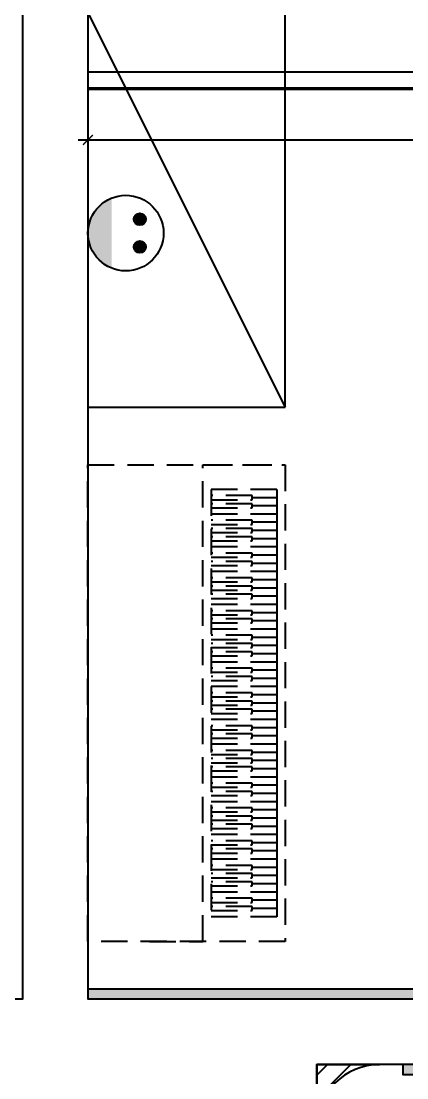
# Model space of a CAD drawing. Header units: inches. Extents: x 3778 to 56227, y -16914 to 35091.
# Drawn here: x 35045 to 36219, y -6059 to -2844 of the extents above; entities that cross this region are included whole.
import ezdxf

# ---------------------------------------------------------------- set-up
doc = ezdxf.new("R2010")
doc.units = ezdxf.units.IN
doc.header["$LTSCALE"] = 100
doc.header["$MEASUREMENT"] = 0
doc.header["$PDSIZE"] = 700.071425
doc.linetypes.add('DH-HID2', pattern=[1.2, 0.8, -0.4])
doc.linetypes.add('HID', pattern=[2.5, 1.5, -1])
for name, color, linetype in [('03-WAL NEW', 3, 'Continuous'), ('06-FUR', 6, 'Continuous'), ('06-LIGHT', 4, 'Continuous'), ('2-con', 2, 'Continuous'), ('3.기호.계단선', 30, 'Continuous'), ('FU-FURM', 251, 'DH-HID2'), ('HAT', 8, 'Continuous'), ('RC-LIGHT', 7, 'Continuous'), ('설비', 140, 'Continuous')]:
    doc.layers.add(name, color=color, linetype=linetype)
doc.styles.add('HY 울릉도 L', font='')
doc.styles.get('HY 울릉도 L').set_extended_font_data('HY울릉도L')
doc.dimstyles.new('30', dxfattribs={"dimscale": 30, "dimtxt": 2, "dimasz": 1, "dimexe": 1, "dimexo": 1, "dimgap": 1, "dimtad": 1, "dimdec": 0, "dimrnd": 0.05, "dimdsep": 46, "dimlunit": 6, "dimtxsty": 'HY 울릉도 L', "dimblk": 'ARCHTICK', "dimcen": 2.5, "dimdle": 1, "dimclrd": 133, "dimclre": 133, "dimclrt": 30, "dimadec": 0, "dimazin": 0, "dimtfac": 1, "dimtdec": 0, "dimtix": 1, "dimtmove": 2, "dimatfit": 3, "dimldrblk": 'ARCHTICK', "dimfxl": 0, "dimlwd": -1, "dimlwe": -1, "dimarcsym": 0})

# ---------------------------------------------------------------- blocks, each defined once
blk = doc.blocks.new('cjvjf')
at = {"layer": '2-con'}
for points in [[(147186.5, 71696.5), (147186.5, 71496.5), (146531.5, 71496.5), (146531.5, 69946.5)], [(144236.5, 63451.5), (144236.5, 71696.5), (145636.5, 71696.5), (145636.5, 75042.5), (146886.5, 75042.5), (146886.5, 75149.5), (147073.5, 75149.5), (147073.5, 75042.5), (147179.5, 75042.5), (147179.5, 74696.5), (145834.5, 74696.5), (145834.5, 71696.5), (147186.5, 71696.5)]]:
    blk.add_lwpolyline(points, dxfattribs=at)
blk = doc.blocks.new('cjscjdeh')
at = {"layer": '03-WAL NEW'}
blk.add_lwpolyline([(143788.5, 74634.9), (143788.5, 74824.9), (143978.5, 74824.9)], dxfattribs=at)
blk.add_arc((143978.5, 74634.9), 190, 90, 180, dxfattribs=at)
at = {"layer": '06-FUR', "color": 8}
for p, q in [((143091.5, 78024.9), (143091.5, 76824.9)), ((143091.5, 78024.9), (143691.5, 76824.9)), ((143691.5, 76824.9), (143691.5, 78024.9)), ((143091.5, 76824.9), (143691.5, 76824.9))]:
    blk.add_line(p, q, dxfattribs=at)
at = {"layer": 'FU-FURM', "color": 8}
for p, q in [((143441.5, 76649.9), (143691.5, 76649.9)), ((143441.5, 75199.9), (143441.5, 76649.9)), ((143691.5, 76649.9), (143691.5, 75199.9)), ((143666.5, 76574.9), (143466.5, 76574.9)), ((143466.5, 76574.9), (143466.5, 75274.9)), ((143591.5, 76556.1), (143466.5, 76556.1)), ((143591.5, 76549.9), (143591.5, 76556.1)), ((143666.5, 76574.9), (143666.5, 76549.9)), ((143466.5, 76543.6), (143591.5, 76543.6)), ((143591.5, 76531.1), (143466.5, 76531.1)), ((143591.5, 76543.6), (143591.5, 76549.9)), ((143666.5, 76549.9), (143591.5, 76549.9)), ((143591.5, 76524.9), (143591.5, 76531.1)), ((143591.5, 76518.6), (143591.5, 76524.9)), ((143666.5, 76524.9), (143591.5, 76524.9)), ((143666.5, 76549.9), (143666.5, 76524.9)), ((143666.5, 76524.9), (143666.5, 76499.9)), ((143466.5, 76518.6), (143591.5, 76518.6)), ((143666.5, 76499.9), (143466.5, 76499.9)), ((143666.5, 76499.9), (143666.5, 76474.9)), ((143591.5, 76481.1), (143466.5, 76481.1)), ((143466.5, 76468.6), (143591.5, 76468.6)), ((143591.5, 76474.9), (143591.5, 76481.1)), ((143591.5, 76468.6), (143591.5, 76474.9)), ((143666.5, 76474.9), (143591.5, 76474.9)), ((143666.5, 76474.9), (143666.5, 76449.9)), ((143591.5, 76456.1), (143466.5, 76456.1)), ((143466.5, 76443.6), (143591.5, 76443.6)), ((143591.5, 76431.1), (143466.5, 76431.1)), ((143591.5, 76449.9), (143591.5, 76456.1)), ((143591.5, 76443.6), (143591.5, 76449.9)), ((143666.5, 76449.9), (143591.5, 76449.9)), ((143591.5, 76424.9), (143591.5, 76431.1)), ((143666.5, 76449.9), (143666.5, 76424.9)), ((143466.5, 76418.6), (143591.5, 76418.6)), ((143666.5, 76399.9), (143466.5, 76399.9)), ((143591.5, 76418.6), (143591.5, 76424.9)), ((143666.5, 76424.9), (143591.5, 76424.9)), ((143666.5, 76424.9), (143666.5, 76399.9)), ((143666.5, 76399.9), (143666.5, 76374.9)), ((143591.5, 76381.1), (143466.5, 76381.1)), ((143466.5, 76368.6), (143591.5, 76368.6)), ((143591.5, 76374.9), (143591.5, 76381.1)), ((143591.5, 76368.6), (143591.5, 76374.9)), ((143666.5, 76374.9), (143591.5, 76374.9)), ((143666.5, 76374.9), (143666.5, 76349.9)), ((143591.5, 76356.1), (143466.5, 76356.1)), ((143466.5, 76343.6), (143591.5, 76343.6)), ((143591.5, 76349.9), (143591.5, 76356.1)), ((143591.5, 76343.6), (143591.5, 76349.9)), ((143666.5, 76349.9), (143591.5, 76349.9)), ((143666.5, 76349.9), (143666.5, 76324.9)), ((143666.5, 76324.9), (143466.5, 76324.9)), ((143591.5, 76306.1), (143466.5, 76306.1)), ((143591.5, 76299.9), (143591.5, 76306.1)), ((143591.5, 76293.6), (143591.5, 76299.9)), ((143666.5, 76299.9), (143591.5, 76299.9)), ((143666.5, 76324.9), (143666.5, 76299.9)), ((143666.5, 76299.9), (143666.5, 76274.9)), ((143466.5, 76293.6), (143591.5, 76293.6)), ((143591.5, 76281.1), (143466.5, 76281.1)), ((143466.5, 76268.6), (143591.5, 76268.6)), ((143591.5, 76274.9), (143591.5, 76281.1)), ((143591.5, 76268.6), (143591.5, 76274.9)), ((143666.5, 76274.9), (143591.5, 76274.9)), ((143666.5, 76274.9), (143666.5, 76249.9)), ((143591.5, 76256.1), (143466.5, 76256.1)), ((143466.5, 76243.6), (143591.5, 76243.6)), ((143591.5, 76249.9), (143591.5, 76256.1)), ((143591.5, 76243.6), (143591.5, 76249.9)), ((143666.5, 76249.9), (143591.5, 76249.9)), ((143666.5, 76249.9), (143666.5, 76224.9)), ((143666.5, 76224.9), (143466.5, 76224.9)), ((143591.5, 76206.1), (143466.5, 76206.1)), ((143591.5, 76199.9), (143591.5, 76206.1)), ((143666.5, 76224.9), (143666.5, 76199.9)), ((143466.5, 76193.6), (143591.5, 76193.6)), ((143591.5, 76181.1), (143466.5, 76181.1)), ((143591.5, 76193.6), (143591.5, 76199.9)), ((143666.5, 76199.9), (143591.5, 76199.9)), ((143591.5, 76174.9), (143591.5, 76181.1)), ((143591.5, 76168.6), (143591.5, 76174.9)), ((143666.5, 76174.9), (143591.5, 76174.9)), ((143666.5, 76199.9), (143666.5, 76174.9)), ((143666.5, 76174.9), (143666.5, 76149.9)), ((143466.5, 76168.6), (143591.5, 76168.6)), ((143666.5, 76149.9), (143466.5, 76149.9)), ((143666.5, 76149.9), (143666.5, 76124.9)), ((143591.5, 76131.1), (143466.5, 76131.1)), ((143466.5, 76118.6), (143591.5, 76118.6)), ((143591.5, 76106.1), (143466.5, 76106.1)), ((143591.5, 76124.9), (143591.5, 76131.1)), ((143591.5, 76118.6), (143591.5, 76124.9)), ((143666.5, 76124.9), (143591.5, 76124.9)), ((143591.5, 76099.9), (143591.5, 76106.1)), ((143666.5, 76124.9), (143666.5, 76099.9)), ((143466.5, 76093.6), (143591.5, 76093.6)), ((143591.5, 76081.1), (143466.5, 76081.1)), ((143591.5, 76093.6), (143591.5, 76099.9)), ((143666.5, 76099.9), (143591.5, 76099.9)), ((143591.5, 76074.9), (143591.5, 76081.1)), ((143591.5, 76068.6), (143591.5, 76074.9)), ((143666.5, 76074.9), (143591.5, 76074.9)), ((143666.5, 76099.9), (143666.5, 76074.9)), ((143666.5, 76074.9), (143666.5, 76049.9)), ((143466.5, 76068.6), (143591.5, 76068.6)), ((143666.5, 76049.9), (143466.5, 76049.9)), ((143666.5, 76049.9), (143666.5, 76024.9)), ((143591.5, 76031.1), (143466.5, 76031.1)), ((143466.5, 76018.6), (143591.5, 76018.6)), ((143591.5, 76024.9), (143591.5, 76031.1)), ((143591.5, 76018.6), (143591.5, 76024.9)), ((143666.5, 76024.9), (143591.5, 76024.9)), ((143666.5, 76024.9), (143666.5, 75999.9)), ((143591.5, 76006.1), (143466.5, 76006.1)), ((143466.5, 75993.6), (143591.5, 75993.6)), ((143591.5, 75999.9), (143591.5, 76006.1)), ((143591.5, 75993.6), (143591.5, 75999.9)), ((143666.5, 75999.9), (143591.5, 75999.9)), ((143666.5, 75999.9), (143666.5, 75974.9)), ((143666.5, 75974.9), (143466.5, 75974.9)), ((143591.5, 75956.1), (143466.5, 75956.1)), ((143591.5, 75949.9), (143591.5, 75956.1)), ((143591.5, 75943.6), (143591.5, 75949.9)), ((143666.5, 75949.9), (143591.5, 75949.9)), ((143666.5, 75974.9), (143666.5, 75949.9)), ((143666.5, 75949.9), (143666.5, 75924.9)), ((143466.5, 75943.6), (143591.5, 75943.6)), ((143591.5, 75931.1), (143466.5, 75931.1)), ((143466.5, 75918.6), (143591.5, 75918.6)), ((143591.5, 75924.9), (143591.5, 75931.1)), ((143591.5, 75918.6), (143591.5, 75924.9)), ((143666.5, 75924.9), (143591.5, 75924.9)), ((143666.5, 75924.9), (143666.5, 75899.9)), ((143591.5, 75906.1), (143466.5, 75906.1)), ((143466.5, 75893.6), (143591.5, 75893.6)), ((143591.5, 75899.9), (143591.5, 75906.1)), ((143591.5, 75893.6), (143591.5, 75899.9)), ((143666.5, 75899.9), (143591.5, 75899.9)), ((143666.5, 75899.9), (143666.5, 75874.9)), ((143666.5, 75874.9), (143466.5, 75874.9)), ((143591.5, 75856.1), (143466.5, 75856.1)), ((143591.5, 75849.9), (143591.5, 75856.1)), ((143591.5, 75843.6), (143591.5, 75849.9)), ((143666.5, 75849.9), (143591.5, 75849.9)), ((143666.5, 75874.9), (143666.5, 75849.9)), ((143666.5, 75849.9), (143666.5, 75824.9)), ((143466.5, 75843.6), (143591.5, 75843.6)), ((143591.5, 75831.1), (143466.5, 75831.1)), ((143466.5, 75818.6), (143591.5, 75818.6)), ((143591.5, 75824.9), (143591.5, 75831.1)), ((143591.5, 75818.6), (143591.5, 75824.9)), ((143666.5, 75824.9), (143591.5, 75824.9)), ((143666.5, 75824.9), (143666.5, 75799.9)), ((143666.5, 75799.9), (143466.5, 75799.9)), ((143666.5, 75799.9), (143666.5, 75774.9)), ((143591.5, 75781.1), (143466.5, 75781.1)), ((143466.5, 75768.6), (143591.5, 75768.6)), ((143591.5, 75756.1), (143466.5, 75756.1)), ((143591.5, 75774.9), (143591.5, 75781.1)), ((143591.5, 75768.6), (143591.5, 75774.9)), ((143666.5, 75774.9), (143591.5, 75774.9)), ((143591.5, 75749.9), (143591.5, 75756.1)), ((143666.5, 75774.9), (143666.5, 75749.9)), ((143466.5, 75743.6), (143591.5, 75743.6)), ((143591.5, 75731.1), (143466.5, 75731.1)), ((143591.5, 75743.6), (143591.5, 75749.9)), ((143666.5, 75749.9), (143591.5, 75749.9)), ((143591.5, 75724.9), (143591.5, 75731.1)), ((143591.5, 75718.6), (143591.5, 75724.9)), ((143666.5, 75724.9), (143591.5, 75724.9)), ((143666.5, 75749.9), (143666.5, 75724.9)), ((143666.5, 75724.9), (143666.5, 75699.9)), ((143466.5, 75718.6), (143591.5, 75718.6)), ((143666.5, 75699.9), (143466.5, 75699.9)), ((143666.5, 75699.9), (143666.5, 75674.9)), ((143591.5, 75681.1), (143466.5, 75681.1)), ((143466.5, 75668.6), (143591.5, 75668.6)), ((143591.5, 75656.1), (143466.5, 75656.1)), ((143591.5, 75674.9), (143591.5, 75681.1)), ((143591.5, 75668.6), (143591.5, 75674.9)), ((143666.5, 75674.9), (143591.5, 75674.9)), ((143591.5, 75649.9), (143591.5, 75656.1)), ((143666.5, 75674.9), (143666.5, 75649.9)), ((143466.5, 75643.6), (143591.5, 75643.6)), ((143666.5, 75624.9), (143466.5, 75624.9)), ((143591.5, 75643.6), (143591.5, 75649.9)), ((143666.5, 75649.9), (143591.5, 75649.9)), ((143666.5, 75649.9), (143666.5, 75624.9)), ((143666.5, 75624.9), (143666.5, 75599.9)), ((143591.5, 75606.1), (143466.5, 75606.1)), ((143466.5, 75593.6), (143591.5, 75593.6)), ((143591.5, 75599.9), (143591.5, 75606.1)), ((143591.5, 75593.6), (143591.5, 75599.9)), ((143666.5, 75599.9), (143591.5, 75599.9)), ((143666.5, 75599.9), (143666.5, 75574.9)), ((143591.5, 75581.1), (143466.5, 75581.1)), ((143466.5, 75568.6), (143591.5, 75568.6)), ((143591.5, 75574.9), (143591.5, 75581.1)), ((143591.5, 75568.6), (143591.5, 75574.9)), ((143666.5, 75574.9), (143591.5, 75574.9)), ((143666.5, 75574.9), (143666.5, 75549.9)), ((143591.5, 75556.1), (143466.5, 75556.1)), ((143466.5, 75543.6), (143591.5, 75543.6)), ((143591.5, 75549.9), (143591.5, 75556.1)), ((143591.5, 75543.6), (143591.5, 75549.9)), ((143666.5, 75549.9), (143591.5, 75549.9)), ((143666.5, 75549.9), (143666.5, 75524.9)), ((143666.5, 75524.9), (143466.5, 75524.9)), ((143591.5, 75506.1), (143466.5, 75506.1)), ((143591.5, 75499.9), (143591.5, 75506.1)), ((143591.5, 75493.6), (143591.5, 75499.9)), ((143666.5, 75499.9), (143591.5, 75499.9)), ((143666.5, 75524.9), (143666.5, 75499.9)), ((143666.5, 75499.9), (143666.5, 75474.9)), ((143466.5, 75493.6), (143591.5, 75493.6)), ((143591.5, 75481.1), (143466.5, 75481.1)), ((143466.5, 75468.6), (143591.5, 75468.6)), ((143591.5, 75474.9), (143591.5, 75481.1)), ((143591.5, 75468.6), (143591.5, 75474.9)), ((143666.5, 75474.9), (143591.5, 75474.9)), ((143666.5, 75474.9), (143666.5, 75449.9)), ((143666.5, 75449.9), (143466.5, 75449.9)), ((143591.5, 75431.1), (143466.5, 75431.1)), ((143591.5, 75424.9), (143591.5, 75431.1)), ((143666.5, 75449.9), (143666.5, 75424.9)), ((143466.5, 75418.6), (143591.5, 75418.6)), ((143591.5, 75406.1), (143466.5, 75406.1)), ((143591.5, 75418.6), (143591.5, 75424.9)), ((143666.5, 75424.9), (143591.5, 75424.9)), ((143591.5, 75399.9), (143591.5, 75406.1)), ((143591.5, 75393.6), (143591.5, 75399.9)), ((143666.5, 75399.9), (143591.5, 75399.9)), ((143666.5, 75424.9), (143666.5, 75399.9)), ((143666.5, 75399.9), (143666.5, 75374.9)), ((143466.5, 75393.6), (143591.5, 75393.6)), ((143591.5, 75381.1), (143466.5, 75381.1)), ((143466.5, 75368.6), (143591.5, 75368.6)), ((143591.5, 75374.9), (143591.5, 75381.1)), ((143591.5, 75368.6), (143591.5, 75374.9)), ((143666.5, 75374.9), (143591.5, 75374.9)), ((143666.5, 75374.9), (143666.5, 75349.9)), ((143666.5, 75349.9), (143466.5, 75349.9)), ((143666.5, 75349.9), (143666.5, 75324.9)), ((143591.5, 75331.1), (143466.5, 75331.1)), ((143466.5, 75318.6), (143591.5, 75318.6)), ((143591.5, 75306.1), (143466.5, 75306.1)), ((143591.5, 75324.9), (143591.5, 75331.1)), ((143591.5, 75318.6), (143591.5, 75324.9)), ((143666.5, 75324.9), (143591.5, 75324.9)), ((143591.5, 75299.9), (143591.5, 75306.1)), ((143666.5, 75324.9), (143666.5, 75299.9)), ((143466.5, 75293.6), (143591.5, 75293.6)), ((143666.5, 75274.9), (143466.5, 75274.9)), ((143591.5, 75293.6), (143591.5, 75299.9)), ((143666.5, 75299.9), (143591.5, 75299.9)), ((143666.5, 75299.9), (143666.5, 75274.9)), ((143279, 75199.9), (143441.5, 75199.9)), ((143691.5, 75199.9), (143441.5, 75199.9))]:
    blk.add_line(p, q, dxfattribs=at)
blk.add_lwpolyline([(143691.5, 76649.9), (143691.5, 75199.9), (143091.5, 75199.9), (143091.5, 76649.9)], close=True, dxfattribs=at)
at = {"layer": 'HAT', "color": 8, "linetype": 'Continuous'}
for p, q in [((143788.5, 74792.7), (143820.7, 74824.9)), ((143788.5, 74722), (143891.4, 74824.9)), ((143961.3, 74824.1), (143962.1, 74824.9))]:
    blk.add_line(p, q, dxfattribs=at)
blk.add_blockref('cjvjf', (-2743, 3328.4))
blk = doc.blocks.new('egoo')
at = {"layer": '설비'}
h = blk.add_hatch(color=140, dxfattribs=at)
edge = h.paths.add_edge_path()
edge.add_arc((1015645.3, 443433.7), 22.3, 0, 360)
h = blk.add_hatch(color=140, dxfattribs=at)
edge = h.paths.add_edge_path()
edge.add_arc((1015747.7, 443433.7), 22.3, 0, 360)
h = blk.add_hatch(color=140, dxfattribs=at)
edge = h.paths.add_edge_path()
edge.add_line((1015826.3, 443329.1), (1015566.6, 443329.1))
edge.add_ellipse((1015696.5, 443381.5), major_axis=(99, 99), ratio=1, start_angle=156.9578, end_angle=293.0422)
at = {"layer": '설비', "color": 140}
for centre, radius in [((1015696.5, 443381.5), 140), ((1015645.3, 443433.7), 22.3), ((1015747.7, 443433.7), 22.3)]:
    blk.add_circle(centre, radius, dxfattribs=at)
blk = doc.blocks.new('_ArchTick')
at = {"color": 0, "linetype": 'ByBlock', "const_width": 0.15}
blk.add_lwpolyline([(-0.5, -0.5), (0.5, 0.5)], dxfattribs=at)
blk = doc.blocks.new('*D381')
at = {"layer": 'Defpoints', "color": 0}
for p in [(35248.5, -2999), (38551.5, -2999), (38551.5, -3205.1)]:
    blk.add_point(p, dxfattribs=at)
at = {"layer": 'HAT', "color": 133}
for p, q in [((35248.5, -3029), (35248.5, -3235.1)), ((38551.5, -3029), (38551.5, -3235.1)), ((35218.5, -3205.1), (38581.5, -3205.1))]:
    blk.add_line(p, q, dxfattribs=at)
at = {"layer": 'HAT', "color": 133, "xscale": 30, "yscale": 30, "zscale": 30, "rotation": 180}
blk.add_blockref('_ArchTick', (35248.5, -3205.1), dxfattribs=at)
at = {"layer": 'HAT', "color": 133, "xscale": 30, "yscale": 30, "zscale": 30}
blk.add_blockref('_ArchTick', (38551.5, -3205.1), dxfattribs=at)
at = {"layer": 'HAT', "color": 30, "insert": (36900, -3139.1), "char_height": 60, "attachment_point": 5, "style": 'HY 울릉도 L'}
blk.add_mtext('3,303', dxfattribs=at)

msp = doc.modelspace()

# ---------------------------------------------------------------- hatches: boundary and pattern name
at = {"layer": '3.기호.계단선'}
h = msp.add_hatch(color=10, dxfattribs=at)
h.dxf.hatch_style = 1
h.paths.add_polyline_path([(35248.5, -5819), (37425.5, -5819), (37425.5, -5789), (35248.5, -5789)])
h = msp.add_hatch(color=10, dxfattribs=at)
h.dxf.hatch_style = 1
h.paths.add_polyline_path([(42756.5, -6019), (36206.5, -6019), (36206.5, -6049), (42756.5, -6049)])

# ---------------------------------------------------------------- linework, layer by layer
at = {"layer": '06-LIGHT', "color": 10, "linetype": 'HID', "const_width": 10}
msp.add_lwpolyline([(38551.5, -3049), (35248.5, -3049)], dxfattribs=at)
at = {"layer": '3.기호.계단선', "color": 10}
for points in [[(35248.5, -5819), (37425.5, -5819), (37425.5, -5789), (35248.5, -5789), (35248.5, -5819)], [(42756.5, -6019), (36206.5, -6019), (36206.5, -6049), (42756.5, -6049), (42756.5, -6019)]]:
    msp.add_lwpolyline(points, dxfattribs=at)
at = {"layer": 'RC-LIGHT'}
msp.add_line((38551.5, -2999), (35248.5, -2999), dxfattribs=at)

# ---------------------------------------------------------------- block references
msp.add_blockref('cjscjdeh', (-107843, -80843.8))
at = {"layer": '설비', "color": 140, "xscale": 0.8214285869294655, "yscale": 0.8214285869294655, "zscale": 0.8214285869294655, "rotation": 270}
msp.add_blockref('egoo', (-328842.7, 830833.2), dxfattribs=at)

# ---------------------------------------------------------------- dimensions: what is measured, and where the dimension line sits
at = {"layer": 'HAT'}
dim = msp.add_linear_dim(base=(38551.5, -3205.1), p1=(35248.5, -2999), p2=(38551.5, -2999), dimstyle='30', override={"dimfxl": 1.25, "dimarcsym": 2}, dxfattribs=at)
dim.commit()
dim.dimension.update_dxf_attribs({"geometry": '*D381', "text_midpoint": (36900, -3139.1)})

doc.saveas('drawing.dxf')
